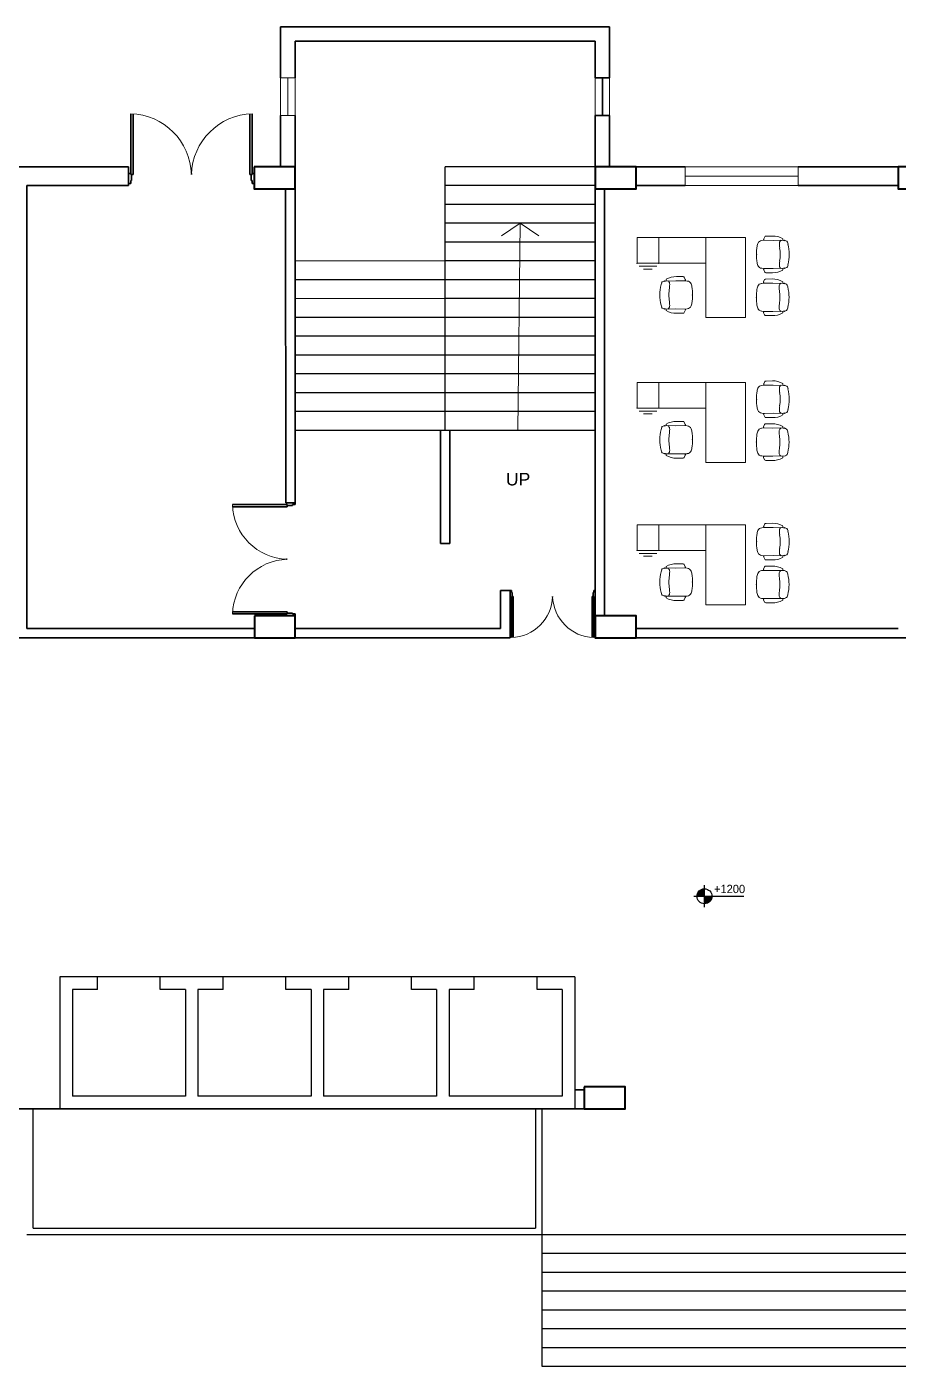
# Model space of a CAD drawing. Header units: millimetres. Extents: x 3079 to 579737, y 1565 to 1161826.
# Drawn here: x 86395 to 100270, y 919019 to 940349 of the extents above; entities that cross this region are included whole.
import ezdxf

# ---------------------------------------------------------------- set-up
doc = ezdxf.new("R2010")
doc.units = ezdxf.units.MM
for name, color, linetype, lineweight in [('1', 7, 'Continuous', 35), ('A_COL', 250, 'Continuous', 40), ('A_ELE1', 250, 'Continuous', 20), ('A_WIN-DOR', 250, 'Continuous', 30), ('IG-Area', 250, 'Continuous', 30), ('SILL', 251, 'Continuous', 18), ('WINDOW', 252, 'Continuous', 15)]:
    doc.layers.add(name, color=color, linetype=linetype, lineweight=lineweight)
doc.layers.add('FURNITURE', color=253, linetype='Continuous', lineweight=5, transparency=0.05)
doc.styles.add('ROMANS', font='', dxfattribs={"width": 0.8})
doc.styles.get("Standard").update_dxf_attribs({"font": 'arial.ttf'})
doc.styles.get('ROMANS').set_extended_font_data('VNI-Avo')

msp = doc.modelspace()

# ---------------------------------------------------------------- hatches: boundary and pattern name
at = {"linetype": 'ByBlock'}
h = msp.add_hatch(dxfattribs=at)
h.set_pattern_fill('ANSI31', color=0, scale=99.129689, style=0)
h.set_pattern_definition([(45, (79830.667, 913796.791), (-8.7619094, 8.7619094), [])])
h.paths.add_polyline_path([(97304, 926503), (97185, 926503), (97185, 926385, 0.414214)])
h.paths.add_polyline_path([(97185, 926622, 0.414214), (97066, 926503), (97185, 926503)])

# ---------------------------------------------------------------- linework, layer by layer
for p, q in [((90666, 938119), (90666, 938119)), ((95444, 938121), (93054, 938120)), ((93056, 933920), (93054, 938120)), ((93056, 938120), (93054, 938120)), ((95445, 938119), (95445, 931919)), ((90666, 937820), (90666, 937820)), ((95444, 937821), (93054, 937821)), ((93056, 937820), (93054, 937820)), ((90667, 937520), (90666, 937520)), ((95444, 937521), (93054, 937521)), ((93056, 937520), (93054, 937520)), ((90667, 937220), (90666, 937220)), ((95444, 937221), (93054, 937221)), ((93056, 937220), (93054, 937220)), ((90667, 936920), (90666, 936920)), ((95444, 936921), (93054, 936921)), ((93056, 936920), (93054, 936920)), ((93056, 936620), (90667, 936619)), ((95444, 936621), (93055, 936620)), ((93056, 936320), (90667, 936319)), ((95444, 936321), (93055, 936320)), ((93056, 936020), (90667, 936019)), ((95444, 936021), (93055, 936020)), ((93056, 935720), (90667, 935720)), ((95444, 935721), (93055, 935721)), ((93056, 935420), (90667, 935420)), ((95444, 935421), (93055, 935421)), ((93056, 935120), (90667, 935119)), ((95444, 935121), (93055, 935120)), ((93056, 934820), (90667, 934820)), ((95444, 934821), (93055, 934821)), ((93056, 934520), (90667, 934520)), ((95444, 934521), (93056, 934521)), ((93056, 934220), (90668, 934220)), ((95444, 934221), (93056, 934221)), ((93056, 933920), (90668, 933919)), ((95444, 933921), (92981, 933920)), ((89020, 925219), (86920, 925219)), ((86920, 925219), (86920, 923119)), ((87520, 925019), (87520, 925219)), ((88520, 925019), (88520, 925219)), ((91120, 925219), (89020, 925219)), ((89520, 925019), (89520, 925219)), ((90520, 925019), (90520, 925219)), ((93220, 925219), (91120, 925219)), ((91520, 925019), (91520, 925219)), ((92520, 925019), (92520, 925219)), ((95120, 925219), (93220, 925219)), ((93520, 925019), (93520, 925219)), ((94520, 925019), (94520, 925219)), ((95120, 925219), (95120, 923119)), ((87520, 925019), (87120, 925019)), ((87120, 925019), (87120, 923319)), ((88920, 925019), (88520, 925019)), ((88920, 925019), (88920, 923319)), ((89520, 925019), (89120, 925019)), ((89120, 925019), (89120, 923319)), ((90920, 925019), (90520, 925019)), ((90920, 925019), (90920, 923319)), ((91520, 925019), (91120, 925019)), ((91120, 925019), (91120, 923319)), ((92920, 925019), (92520, 925019)), ((92920, 925019), (92920, 923319)), ((93520, 925019), (93120, 925019)), ((93120, 925019), (93120, 923319)), ((94920, 925019), (94520, 925019)), ((94920, 925019), (94920, 923319)), ((88920, 923319), (87120, 923319)), ((90920, 923319), (89120, 923319)), ((92920, 923319), (91120, 923319)), ((94920, 923319), (93120, 923319)), ((86494, 921219), (86494, 923119)), ((86920, 923119), (89020, 923119)), ((89020, 923119), (86920, 923119)), ((89020, 923119), (91120, 923119)), ((95595, 923119), (90595, 923119)), ((91120, 923119), (93220, 923119)), ((93220, 923119), (95120, 923119)), ((94495, 923119), (94495, 921219)), ((94595, 923119), (94595, 921119)), ((86394, 921119), (94595, 921119)), ((86494, 921219), (94495, 921219)), ((94595, 921119), (103095, 921119)), ((94595, 921119), (94595, 919019)), ((94595, 920819), (103095, 920819)), ((94595, 920519), (103095, 920519)), ((94595, 920219), (103095, 920219)), ((94595, 919919), (103095, 919919)), ((94595, 919619), (103095, 919619)), ((94595, 919319), (103095, 919319)), ((94595, 919019), (103095, 919019))]:
    msp.add_line(p, q)
at = {"color": 0, "linetype": 'ByBlock'}
for p, q in [((97185, 926330), (97185, 926677)), ((97017, 926503), (97810, 926503))]:
    msp.add_line(p, q, dxfattribs=at)
msp.add_circle((97185, 926503), 119, dxfattribs=at)
at = {"layer": '1'}
for p, q in [((95675, 940349), (90436, 940349)), ((90436, 939534), (90436, 940349)), ((95675, 939534), (95675, 940349)), ((95445, 940119), (90666, 940119)), ((90666, 939534), (90666, 940119)), ((95445, 939534), (95445, 940119)), ((95675, 939534), (95445, 939534)), ((95560, 938934), (95560, 939534)), ((90436, 938119), (90436, 938934)), ((90666, 938119), (90666, 938934)), ((95445, 938119), (95445, 938934)), ((95675, 938934), (95445, 938934)), ((95675, 938119), (95675, 938934)), ((88016, 938119), (85732, 938119)), ((88016, 937819), (88016, 938119)), ((96879, 938119), (96095, 938119)), ((98679, 938119), (100270, 938119)), ((86395, 937819), (88016, 937819)), ((86395, 937819), (86395, 930769)), ((88016, 937819), (86395, 937819)), ((90519, 932769), (90516, 937769)), ((90669, 932769), (90666, 937819)), ((95445, 930619), (95445, 937819)), ((95595, 930969), (95595, 937769)), ((96095, 937819), (96879, 937819)), ((98679, 937819), (100270, 937819)), ((92981, 933920), (92982, 932120)), ((93131, 933920), (93132, 932120)), ((90519, 932769), (90669, 932769)), ((93132, 932120), (92982, 932120)), ((93939, 931372), (93939, 930769)), ((93939, 931372), (94089, 931372)), ((94089, 931372), (94089, 930619)), ((90670, 930919), (90670, 930969)), ((86395, 930769), (90020, 930769)), ((90670, 930769), (93939, 930769)), ((100270, 930769), (96095, 930769)), ((79420, 930619), (90020, 930619)), ((86395, 930619), (86395, 930618)), ((86395, 930619), (86395, 930619)), ((90670, 930619), (94089, 930619)), ((100920, 930619), (95445, 930619)), ((95270, 923419), (95120, 923419)), ((95920, 923119), (85732, 923119))]:
    msp.add_line(p, q, dxfattribs=at)
at = {"layer": 'A_COL'}
for points in [[(90016, 938119), (90016, 937769), (90666, 937769), (90666, 938119)], [(95445, 938119), (95445, 937769), (96095, 937769), (96095, 938119)], [(100270, 938119), (100270, 937769), (100920, 937769), (100920, 938119)], [(90020, 930969), (90020, 930619), (90670, 930619), (90670, 930969)], [(95445, 930969), (95445, 930619), (96095, 930619), (96095, 930969)], [(95270, 923469), (95270, 923119), (95920, 923119), (95920, 923469)]]:
    msp.add_lwpolyline(points, close=True, dxfattribs=at)
at = {"layer": 'A_ELE1', "transparency": 33554687}
for centre, radius, start, end in [((88019, 937967), 998, 1.7422, 88.258), ((90014, 937967), 998, 91.742, 178.2578), ((90568, 932767), 899, 181.742, 268.2578), ((90569, 930971), 899, 91.7422, 178.258), ((94091, 931297), 676, 271.742, 358.2578), ((95443, 931297), 676, 181.7422, 268.258)]:
    msp.add_arc(centre, radius, start, end, dxfattribs=at)
at = {"layer": 'A_WIN-DOR', "transparency": 33554687}
for p, q in [((88050, 937997), (88050, 938965)), ((88087, 937997), (88087, 938964)), ((89946, 937997), (89946, 938964)), ((89983, 937997), (89983, 938965)), ((88016, 938011), (88016, 937855)), ((88050, 938011), (88016, 938011)), ((88050, 938011), (88050, 938044)), ((88050, 937855), (88050, 937903)), ((88050, 937903), (88064, 937903)), ((88064, 937903), (88064, 937997)), ((89016, 938011), (89015, 938011)), ((89016, 937997), (89016, 938011)), ((89017, 937997), (89017, 937997)), ((89969, 937903), (89969, 937997)), ((89983, 937903), (89969, 937903)), ((89983, 938011), (89983, 938044)), ((89983, 938011), (90016, 938011)), ((89983, 937855), (89983, 937903)), ((90016, 938011), (90016, 937855)), ((90529, 932769), (90669, 932769)), ((90529, 932739), (90529, 932769)), ((90541, 932739), (89670, 932739)), ((90541, 932705), (89671, 932705)), ((90529, 932739), (90499, 932739)), ((90626, 932726), (90541, 932726)), ((90669, 932739), (90626, 932739)), ((90626, 932739), (90626, 932726)), ((90530, 931870), (90530, 931871)), ((90542, 931870), (90530, 931870)), ((90541, 931868), (90541, 931868)), ((94089, 931267), (94089, 931372)), ((94112, 931372), (94112, 931340)), ((94112, 931340), (94121, 931340)), ((94112, 931276), (94112, 930621)), ((94121, 931340), (94121, 931276)), ((94137, 931276), (94137, 930622)), ((94767, 931276), (94767, 931267)), ((94767, 931276), (94767, 931276)), ((95396, 931276), (95396, 930622)), ((95422, 931340), (95412, 931340)), ((95412, 931340), (95412, 931276)), ((95422, 931372), (95422, 931340)), ((95422, 931276), (95422, 930621)), ((95444, 931267), (95444, 931372)), ((94112, 931267), (94089, 931267)), ((94112, 931267), (94112, 931244)), ((94767, 931267), (94766, 931267)), ((95422, 931267), (95422, 931244)), ((95422, 931267), (95444, 931267)), ((90542, 931033), (89671, 931033)), ((90542, 930999), (89671, 930999)), ((90530, 930999), (90499, 930999)), ((90530, 930999), (90530, 930969)), ((90530, 930969), (90670, 930969)), ((90627, 931012), (90542, 931012)), ((90627, 930999), (90627, 931012)), ((90670, 930999), (90627, 930999))]:
    msp.add_line(p, q, dxfattribs=at)
at = {"layer": 'A_WIN-DOR'}
for p, q in [((88050, 937855), (88016, 937855)), ((89983, 937855), (90016, 937855)), ((90669, 932739), (90669, 932769)), ((94112, 931372), (94089, 931372)), ((95422, 931372), (95444, 931372)), ((90670, 930999), (90670, 930969))]:
    msp.add_line(p, q, dxfattribs=at)
at = {"layer": 'A_WIN-DOR', "transparency": 33554687}
for points in [[(88050, 937997), (88087, 937997)], [(89016, 937997), (89016, 937997)], [(89983, 937997), (89946, 937997)], [(90541, 932739), (90541, 932705)], [(90542, 931870), (90542, 931870)], [(94112, 931276), (94137, 931276)], [(94767, 931276), (94767, 931276)], [(95422, 931276), (95396, 931276)], [(90542, 930999), (90542, 931033)]]:
    msp.add_lwpolyline(points, dxfattribs=at)
at = {"layer": 'FURNITURE'}
for p, q in [((97204, 936992), (96112, 936992)), ((96112, 936992), (96112, 936583)), ((96112, 936992), (96112, 936583)), ((96458, 936583), (96458, 936992)), ((97204, 935718), (97204, 936992)), ((97204, 936992), (97840, 936992)), ((97840, 935718), (97840, 936992)), ((98100, 936945), (98461, 936950)), ((98146, 937005), (98129, 936970)), ((98138, 936950), (98280, 936948)), ((98266, 937015), (98165, 937015)), ((98399, 936949), (98480, 936939)), ((98434, 936950), (98434, 936972)), ((98461, 936950), (98471, 936940)), ((98505, 936919), (98515, 936889)), ((97204, 936583), (96112, 936583)), ((96112, 936583), (96458, 936583)), ((96424, 936536), (96147, 936536)), ((96354, 936490), (96216, 936490)), ((98100, 936503), (98461, 936498)), ((98146, 936443), (98129, 936478)), ((98138, 936498), (98280, 936500)), ((98266, 936432), (98165, 936433)), ((98399, 936499), (98480, 936509)), ((98434, 936498), (98434, 936476)), ((98461, 936498), (98471, 936508)), ((98505, 936528), (98515, 936559)), ((96504, 936274), (96494, 936243)), ((96609, 936304), (96529, 936294)), ((96547, 936304), (96537, 936295)), ((96909, 936300), (96547, 936304)), ((96575, 936304), (96575, 936327)), ((96871, 936305), (96729, 936302)), ((96742, 936370), (96844, 936370)), ((96862, 936360), (96879, 936324)), ((98096, 936262), (98457, 936267)), ((98143, 936322), (98125, 936287)), ((98134, 936267), (98276, 936265)), ((98263, 936333), (98161, 936332)), ((98396, 936266), (98476, 936257)), ((98430, 936267), (98430, 936289)), ((98457, 936267), (98468, 936257)), ((98501, 936237), (98511, 936206)), ((96504, 935883), (96494, 935914)), ((96609, 935854), (96529, 935863)), ((96547, 935853), (96537, 935863)), ((96909, 935858), (96547, 935853)), ((96575, 935853), (96575, 935830)), ((96871, 935852), (96729, 935855)), ((96742, 935787), (96844, 935788)), ((96862, 935797), (96879, 935833)), ((98096, 935820), (98457, 935815)), ((98143, 935760), (98125, 935796)), ((98134, 935815), (98276, 935817)), ((98263, 935750), (98161, 935750)), ((98396, 935816), (98476, 935826)), ((98430, 935815), (98430, 935793)), ((98457, 935815), (98468, 935825)), ((98501, 935846), (98511, 935876)), ((97840, 935718), (97204, 935718)), ((97204, 934685), (96112, 934685)), ((96112, 934685), (96112, 934276)), ((96112, 934685), (96112, 934276)), ((96458, 934276), (96458, 934685)), ((97204, 933412), (97204, 934685)), ((97204, 934685), (97840, 934685)), ((97840, 933412), (97840, 934685)), ((98146, 934699), (98129, 934663)), ((98266, 934709), (98165, 934708)), ((98100, 934638), (98461, 934643)), ((98138, 934644), (98280, 934641)), ((98399, 934642), (98480, 934633)), ((98434, 934643), (98434, 934666)), ((98461, 934643), (98471, 934634)), ((98505, 934613), (98515, 934582)), ((97204, 934276), (96112, 934276)), ((96112, 934276), (96458, 934276)), ((96424, 934230), (96147, 934230)), ((96354, 934184), (96216, 934184)), ((96742, 934064), (96844, 934063)), ((96862, 934053), (96879, 934018)), ((98100, 934197), (98461, 934192)), ((98146, 934136), (98129, 934172)), ((98138, 934191), (98280, 934194)), ((98266, 934126), (98165, 934127)), ((98399, 934192), (98480, 934202)), ((98434, 934192), (98434, 934169)), ((98461, 934192), (98471, 934201)), ((98505, 934222), (98515, 934253)), ((96504, 933968), (96494, 933937)), ((96609, 933997), (96529, 933988)), ((96547, 933998), (96537, 933988)), ((96909, 933993), (96547, 933998)), ((96575, 933998), (96575, 934021)), ((96871, 933999), (96729, 933996)), ((98096, 933955), (98457, 933960)), ((98143, 934016), (98125, 933980)), ((98134, 933961), (98276, 933958)), ((98263, 934026), (98161, 934025)), ((98396, 933960), (98476, 933950)), ((98430, 933960), (98430, 933983)), ((98457, 933960), (98468, 933951)), ((98501, 933930), (98511, 933899)), ((96504, 933577), (96494, 933608)), ((96609, 933547), (96529, 933557)), ((96547, 933547), (96537, 933556)), ((96909, 933551), (96547, 933547)), ((96575, 933547), (96575, 933524)), ((96871, 933546), (96729, 933549)), ((96742, 933481), (96844, 933481)), ((96862, 933491), (96879, 933527)), ((97840, 933412), (97204, 933412)), ((98096, 933514), (98457, 933509)), ((98143, 933453), (98125, 933489)), ((98134, 933508), (98276, 933511)), ((98263, 933443), (98161, 933444)), ((98396, 933510), (98476, 933519)), ((98430, 933509), (98430, 933486)), ((98457, 933509), (98468, 933519)), ((98501, 933539), (98511, 933570)), ((97204, 932418), (96112, 932418)), ((96112, 932418), (96112, 932009)), ((96112, 932418), (96112, 932009)), ((96458, 932009), (96458, 932418)), ((97204, 931145), (97204, 932418)), ((97204, 932418), (97840, 932418)), ((97840, 931145), (97840, 932418)), ((98100, 932371), (98461, 932376)), ((98146, 932432), (98129, 932396)), ((98138, 932377), (98280, 932374)), ((98266, 932442), (98165, 932441)), ((98399, 932375), (98480, 932366)), ((98434, 932376), (98434, 932399)), ((98461, 932376), (98471, 932367)), ((98505, 932346), (98515, 932315)), ((97204, 932009), (96112, 932009)), ((96112, 932009), (96458, 932009)), ((96424, 931963), (96147, 931963)), ((96354, 931917), (96216, 931917)), ((98100, 931930), (98461, 931925)), ((98138, 931924), (98280, 931927)), ((98399, 931925), (98480, 931935)), ((98434, 931925), (98434, 931902)), ((98461, 931925), (98471, 931934)), ((98505, 931955), (98515, 931986)), ((96504, 931701), (96494, 931670)), ((96609, 931730), (96529, 931721)), ((96547, 931731), (96537, 931721)), ((96909, 931726), (96547, 931731)), ((96575, 931731), (96575, 931754)), ((96871, 931732), (96729, 931729)), ((96742, 931797), (96844, 931796)), ((96862, 931786), (96879, 931751)), ((98143, 931749), (98125, 931713)), ((98146, 931869), (98129, 931905)), ((98263, 931759), (98161, 931758)), ((98266, 931859), (98165, 931860)), ((98430, 931693), (98430, 931716)), ((98096, 931688), (98457, 931693)), ((98134, 931694), (98276, 931691)), ((98396, 931693), (98476, 931683)), ((98457, 931693), (98468, 931684)), ((98501, 931663), (98511, 931632)), ((96504, 931310), (96494, 931341)), ((96609, 931280), (96529, 931290)), ((96547, 931280), (96537, 931289)), ((96909, 931284), (96547, 931280)), ((96575, 931280), (96575, 931257)), ((96871, 931279), (96729, 931282)), ((98501, 931272), (98511, 931303)), ((96742, 931214), (96844, 931214)), ((96862, 931224), (96879, 931260)), ((97840, 931145), (97204, 931145)), ((98096, 931247), (98457, 931242)), ((98143, 931186), (98125, 931222)), ((98134, 931241), (98276, 931244)), ((98263, 931176), (98161, 931177)), ((98396, 931243), (98476, 931252)), ((98430, 931242), (98430, 931219)), ((98457, 931242), (98468, 931251))]:
    msp.add_line(p, q, dxfattribs=at)
for centre, radius, start, end in [((99094, 936724), 1080, 174.2714, 185.7286), ((98194, 936825), 174, 154.7303, 177.8371), ((98105, 936871), 74.1, 94.1914, 157.2111), ((98139, 936963), 12.2, 146.5756, 266.1283), ((98162, 936997), 17.9, 81.6738, 152.8287), ((98281, 936728), 288, 58.0573, 92.9695), ((98696, 936884), 318, 175.4109, 189.5754), ((98424, 936905), 45.2, 109.5385, 175.4123), ((98424, 936905), 45.2, 109.5385, 175.4123), ((97750, 936724), 641, 350.4247, 9.5753), ((98478, 936911), 28.4, 18.152, 87.2969), ((97908, 936724), 628, 344.8107, 15.1893), ((98194, 936622), 174, 182.1629, 205.2697), ((98696, 936564), 318, 170.4246, 184.5891), ((98105, 936577), 74.1, 202.7889, 265.8086), ((98139, 936485), 12.2, 93.8717, 213.4244), ((98162, 936451), 17.9, 207.1713, 278.3262), ((98281, 936720), 288, 267.0305, 301.9427), ((98424, 936543), 45.2, 184.5877, 250.4615), ((98478, 936537), 28.4, 272.7031, 341.848), ((97100, 936079), 628, 164.8107, 195.1893), ((96530, 936265), 28.4, 92.7031, 161.848), ((96727, 936083), 288, 87.0305, 121.9427), ((96584, 936260), 45.2, 4.5877, 70.4615), ((97259, 936079), 641, 170.4247, 189.5753), ((96313, 936239), 318, 350.4246, 4.5891), ((96846, 936352), 17.9, 27.1713, 98.3262), ((96870, 936317), 12.2, 273.8717, 33.4244), ((96903, 936226), 74.1, 22.7889, 85.8086), ((96814, 936180), 174, 2.1629, 25.2697), ((95914, 936079), 1080, 354.2714, 5.7286), ((98191, 936143), 174, 154.7303, 177.8371), ((98101, 936188), 74.1, 94.1914, 157.2111), ((98135, 936280), 12.2, 146.5756, 266.1283), ((98158, 936314), 17.9, 81.6738, 152.8287), ((98278, 936045), 288, 58.0573, 92.9695), ((98692, 936201), 318, 175.4109, 189.5754), ((98420, 936222), 45.2, 109.5385, 175.4123), ((98420, 936222), 45.2, 109.5385, 175.4123), ((98475, 936228), 28.4, 18.152, 87.2969), ((97904, 936041), 628, 344.8107, 15.1893), ((96313, 935919), 318, 355.4109, 9.5754), ((96814, 935977), 174, 334.7303, 357.8371), ((99091, 936041), 1080, 174.2714, 185.7286), ((97746, 936041), 641, 350.4247, 9.5753), ((96530, 935892), 28.4, 198.152, 267.2969), ((96727, 936075), 288, 238.0573, 272.9695), ((96584, 935898), 45.2, 289.5385, 355.4123), ((96584, 935898), 45.2, 289.5385, 355.4123), ((96846, 935806), 17.9, 261.6738, 332.8287), ((96870, 935840), 12.2, 326.5756, 86.1283), ((96903, 935932), 74.1, 274.1914, 337.2111), ((98191, 935940), 174, 182.1629, 205.2697), ((98101, 935894), 74.1, 202.7889, 265.8086), ((98135, 935802), 12.2, 93.8717, 213.4244), ((98158, 935768), 17.9, 207.1713, 278.3262), ((98278, 936037), 288, 267.0305, 301.9427), ((98692, 935881), 318, 170.4246, 184.5891), ((98420, 935860), 45.2, 184.5877, 250.4615), ((98475, 935855), 28.4, 272.7031, 341.848), ((98162, 934690), 17.9, 81.6738, 152.8287), ((98281, 934422), 288, 58.0573, 92.9695), ((99094, 934417), 1080, 174.2714, 185.7286), ((98194, 934519), 174, 154.7303, 177.8371), ((98105, 934564), 74.1, 94.1914, 157.2111), ((98139, 934656), 12.2, 146.5756, 266.1283), ((98696, 934577), 318, 175.4109, 189.5754), ((98424, 934599), 45.2, 109.5385, 175.4123), ((98424, 934599), 45.2, 109.5385, 175.4123), ((97750, 934417), 641, 350.4247, 9.5753), ((98478, 934604), 28.4, 18.152, 87.2969), ((97908, 934417), 628, 344.8107, 15.1893), ((98194, 934316), 174, 182.1629, 205.2697), ((98696, 934258), 318, 170.4246, 184.5891), ((96727, 933776), 288, 87.0305, 121.9427), ((96846, 934045), 17.9, 27.1713, 98.3262), ((98105, 934271), 74.1, 202.7889, 265.8086), ((98139, 934179), 12.2, 93.8717, 213.4244), ((98162, 934144), 17.9, 207.1713, 278.3262), ((98281, 934413), 288, 267.0305, 301.9427), ((98424, 934236), 45.2, 184.5877, 250.4615), ((98478, 934231), 28.4, 272.7031, 341.848), ((97100, 933772), 628, 164.8107, 195.1893), ((96530, 933959), 28.4, 92.7031, 161.848), ((96584, 933953), 45.2, 4.5877, 70.4615), ((97259, 933772), 641, 170.4247, 189.5753), ((96313, 933932), 318, 350.4246, 4.5891), ((96870, 934011), 12.2, 273.8717, 33.4244), ((96903, 933919), 74.1, 22.7889, 85.8086), ((96814, 933874), 174, 2.1629, 25.2697), ((95914, 933772), 1080, 354.2714, 5.7286), ((99091, 933735), 1080, 174.2714, 185.7286), ((98191, 933836), 174, 154.7303, 177.8371), ((98101, 933881), 74.1, 94.1914, 157.2111), ((98135, 933973), 12.2, 146.5756, 266.1283), ((98158, 934008), 17.9, 81.6738, 152.8287), ((98278, 933739), 288, 58.0573, 92.9695), ((98692, 933894), 318, 175.4109, 189.5754), ((98420, 933916), 45.2, 109.5385, 175.4123), ((98420, 933916), 45.2, 109.5385, 175.4123), ((97746, 933735), 641, 350.4247, 9.5753), ((98475, 933921), 28.4, 18.152, 87.2969), ((97904, 933735), 628, 344.8107, 15.1893), ((96313, 933612), 318, 355.4109, 9.5754), ((96814, 933671), 174, 334.7303, 357.8371), ((98191, 933633), 174, 182.1629, 205.2697), ((98692, 933575), 318, 170.4246, 184.5891), ((96530, 933586), 28.4, 198.152, 267.2969), ((96727, 933768), 288, 238.0573, 272.9695), ((96584, 933591), 45.2, 289.5385, 355.4123), ((96584, 933591), 45.2, 289.5385, 355.4123), ((96846, 933499), 17.9, 261.6738, 332.8287), ((96870, 933534), 12.2, 326.5756, 86.1283), ((96903, 933625), 74.1, 274.1914, 337.2111), ((98101, 933588), 74.1, 202.7889, 265.8086), ((98135, 933496), 12.2, 93.8717, 213.4244), ((98158, 933462), 17.9, 207.1713, 278.3262), ((98278, 933730), 288, 267.0305, 301.9427), ((98420, 933554), 45.2, 184.5877, 250.4615), ((98475, 933548), 28.4, 272.7031, 341.848), ((98105, 932297), 74.1, 94.1914, 157.2111), ((98139, 932389), 12.2, 146.5756, 266.1283), ((98162, 932423), 17.9, 81.6738, 152.8287), ((98281, 932155), 288, 58.0573, 92.9695), ((98424, 932332), 45.2, 109.5385, 175.4123), ((98424, 932332), 45.2, 109.5385, 175.4123), ((98478, 932337), 28.4, 18.152, 87.2969), ((99094, 932150), 1080, 174.2714, 185.7286), ((98194, 932252), 174, 154.7303, 177.8371), ((98696, 932310), 318, 175.4109, 189.5754), ((97750, 932150), 641, 350.4247, 9.5753), ((97908, 932150), 628, 344.8107, 15.1893), ((98194, 932049), 174, 182.1629, 205.2697), ((98105, 932004), 74.1, 202.7889, 265.8086), ((98139, 931912), 12.2, 93.8717, 213.4244), ((98696, 931991), 318, 170.4246, 184.5891), ((98424, 931969), 45.2, 184.5877, 250.4615), ((98478, 931964), 28.4, 272.7031, 341.848), ((96530, 931692), 28.4, 92.7031, 161.848), ((96727, 931509), 288, 87.0305, 121.9427), ((96584, 931686), 45.2, 4.5877, 70.4615), ((96846, 931778), 17.9, 27.1713, 98.3262), ((96870, 931744), 12.2, 273.8717, 33.4244), ((96903, 931652), 74.1, 22.7889, 85.8086), ((98135, 931706), 12.2, 146.5756, 266.1283), ((98158, 931741), 17.9, 81.6738, 152.8287), ((98162, 931877), 17.9, 207.1713, 278.3262), ((98278, 931472), 288, 58.0573, 92.9695), ((98281, 932146), 288, 267.0305, 301.9427), ((97100, 931505), 628, 164.8107, 195.1893), ((97259, 931505), 641, 170.4247, 189.5753), ((96313, 931665), 318, 350.4246, 4.5891), ((96814, 931607), 174, 2.1629, 25.2697), ((95914, 931505), 1080, 354.2714, 5.7286), ((99091, 931468), 1080, 174.2714, 185.7286), ((98191, 931569), 174, 154.7303, 177.8371), ((98101, 931614), 74.1, 94.1914, 157.2111), ((98692, 931627), 318, 175.4109, 189.5754), ((98420, 931649), 45.2, 109.5385, 175.4123), ((98420, 931649), 45.2, 109.5385, 175.4123), ((97746, 931468), 641, 350.4247, 9.5753), ((98475, 931654), 28.4, 18.152, 87.2969), ((97904, 931468), 628, 344.8107, 15.1893), ((96530, 931319), 28.4, 198.152, 267.2969), ((96584, 931324), 45.2, 289.5385, 355.4123), ((96584, 931324), 45.2, 289.5385, 355.4123), ((96313, 931345), 318, 355.4109, 9.5754), ((96870, 931266), 12.2, 326.5756, 86.1283), ((96903, 931358), 74.1, 274.1914, 337.2111), ((96814, 931404), 174, 334.7303, 357.8371), ((98191, 931366), 174, 182.1629, 205.2697), ((98101, 931321), 74.1, 202.7889, 265.8086), ((98692, 931308), 318, 170.4246, 184.5891), ((98420, 931286), 45.2, 184.5877, 250.4615), ((98475, 931281), 28.4, 272.7031, 341.848), ((96727, 931501), 288, 238.0573, 272.9695), ((96846, 931232), 17.9, 261.6738, 332.8287), ((98135, 931229), 12.2, 93.8717, 213.4244), ((98158, 931195), 17.9, 207.1713, 278.3262), ((98278, 931463), 288, 267.0305, 301.9427)]:
    msp.add_arc(centre, radius, start, end, dxfattribs=at)
for p in [(98015, 936724), (96112, 936583), (96458, 936583), (96994, 936079), (98011, 936041), (96112, 934276), (96458, 934276), (98015, 934417), (96994, 933772), (98011, 933735), (98015, 932150), (96112, 932009), (96458, 932009), (96994, 931505), (98011, 931468)]:
    msp.add_point(p, dxfattribs=at)
at = {"layer": 'SILL'}
for p, q in [((90436, 939534), (90436, 938934)), ((90666, 939534), (90666, 938934)), ((95445, 939534), (95445, 938934)), ((95675, 939534), (95675, 938934)), ((96879, 938119), (98679, 938119)), ((96879, 937819), (98679, 937819)), ((94249, 937221), (93951, 937022)), ((94212, 933921), (94249, 937221)), ((94249, 937221), (94547, 937022))]:
    msp.add_line(p, q, dxfattribs=at)
at = {"layer": 'WINDOW'}
for p, q in [((90436, 939534), (90666, 939534)), ((90551, 938934), (90551, 939534)), ((95675, 939534), (95445, 939534)), ((95560, 938934), (95560, 939534)), ((90436, 938934), (90666, 938934)), ((95675, 938934), (95445, 938934)), ((96879, 938119), (96879, 937819)), ((98679, 938119), (98679, 937819)), ((96879, 937969), (98679, 937969))]:
    msp.add_line(p, q, dxfattribs=at)

# ---------------------------------------------------------------- texts
at = {"color": 0, "linetype": 'ByBlock', "style": 'ROMANS'}
msp.add_attdef('+1200', (97336, 926553), '0.00', height=132.2, dxfattribs=at)
at = {"layer": 'IG-Area', "insert": (94023, 933245), "char_height": 200, "attachment_point": 1}
msp.add_mtext_dynamic_manual_height_columns('UP', width=38356.19, gutter_width=12.5, heights=[0], dxfattribs=at)

doc.saveas('drawing.dxf')
